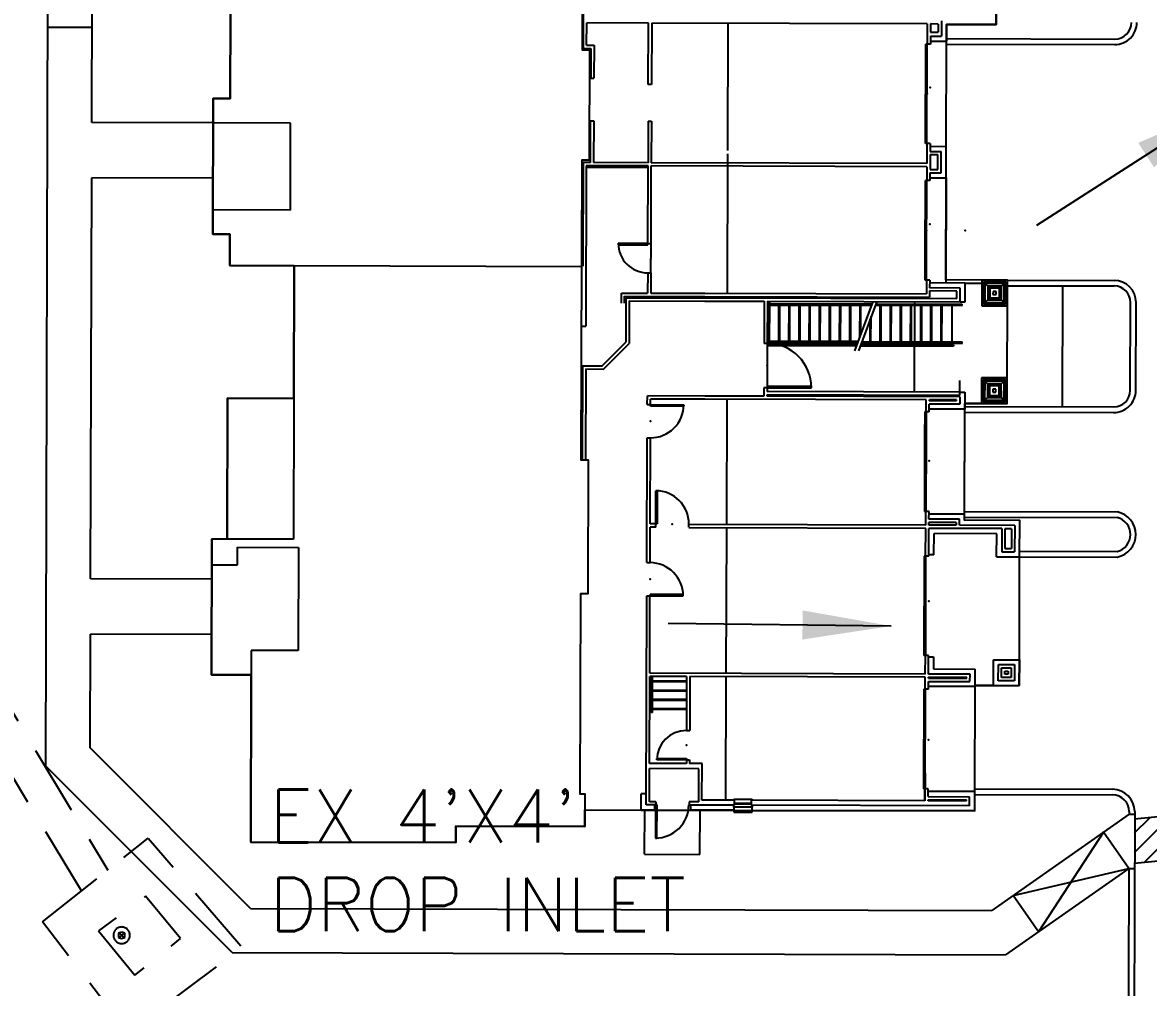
# Model space of a CAD drawing. Header units: feet. Extents: x 26064 to 27719, y 16802 to 28989.
# Drawn here: x 26999.2 to 27101, y 17315.3 to 17402.5 of the extents above; entities that cross this region are included whole.
import ezdxf

# ---------------------------------------------------------------- set-up
doc = ezdxf.new("R2010")
doc.units = ezdxf.units.FT
doc.header["$LTSCALE"] = 50
doc.header["$MEASUREMENT"] = 0
doc.header["$PDSIZE"] = -0.5
doc.linetypes.add('HIDDEN2', pattern=[0.1875, 0.125, -0.0625])
for name, color, linetype in [('BUILDING-DOORS-EXT', 2, 'Continuous'), ('BUILDING-INTERIOR', 251, 'Continuous'), ('BUILDINGS', 5, 'Continuous'), ('CURB-B', 4, 'Continuous'), ('CURB-F', 32, 'Continuous'), ('DEMO-STORM SEWER', 13, 'HIDDEN2'), ('FLUMES', 2, 'Continuous'), ('PAINT-MARKINGS', 32, 'Continuous'), ('SD-STRUCTURE', 6, 'Continuous'), ('SIDEWALK', 9, 'Continuous')]:
    doc.layers.add(name, color=color, linetype=linetype)
doc.styles.add('l60', font='simplex', dxfattribs={"height": 2.4})
doc.styles.add('ls80', font='simplex', dxfattribs={"oblique": 15, "height": 4})
doc.dimstyles.new('dim', dxfattribs={"dimtxt": 0.18, "dimasz": 0.16, "dimexe": 0.0625, "dimexo": 0.0625, "dimgap": 0.03, "dimtad": 3, "dimdec": 4, "dimzin": 0, "dimdsep": 46, "dimtxsty": 'ls80', "dimcen": 0.09, "dimclrd": 256, "dimclre": 256, "dimclrt": 256, "dimaunit": 1, "dimadec": 4, "dimazin": 0, "dimtfac": 1, "dimtdec": 4, "dimtofl": 0, "dimtmove": 2, "dimatfit": 3, "dimfxl": 0, "dimtolj": 1, "dimtzin": 0, "dimlwd": -1, "dimlwe": -1, "dimarcsym": 0})

msp = doc.modelspace()

# ---------------------------------------------------------------- hatches: boundary and pattern name
at = {"layer": 'PAINT-MARKINGS'}
h = msp.add_hatch(dxfattribs=at)
h.set_pattern_fill('ANSI31', scale=10, style=0)
h.paths.add_polyline_path([(27125.70563, 17334.0468), (27125.70271, 17333.0468), (27099.70234, 17330.49095), (27099.69066, 17326.49096), (27125.69103, 17329.04682), (27143.69096, 17328.99429), (27143.70555, 17333.99427)])

# ---------------------------------------------------------------- linework, layer by layer
at = {"layer": 'BUILDING-DOORS-EXT', "color": 7}
for p, q in [((27056.40041, 17331.7821), (27056.39166, 17328.78332)), ((27056.51661, 17328.78295), (27056.52536, 17331.78174)), ((27056.39166, 17328.78332), (27056.51661, 17328.78295))]:
    msp.add_line(p, q, dxfattribs=at)
msp.add_arc((27056.40041, 17331.7821), 2.9988, 269.8327778, 359.8327778, dxfattribs=at)
at = {"layer": 'BUILDING-INTERIOR', "color": 7, "ltscale": 12}
for p, q in [((27049.87191, 17400.18388), (27049.89306, 17407.43109)), ((27087.20732, 17405.69779), (27087.19746, 17402.32409)), ((27050.16431, 17400.47459), (27050.17014, 17402.47379)), ((27055.75132, 17402.45749), (27050.17014, 17402.47379)), ((27055.73516, 17396.91798), (27055.75132, 17402.45749)), ((27056.04288, 17402.45665), (27056.02671, 17396.91713)), ((27080.94997, 17402.38396), (27056.04288, 17402.45665)), ((27062.92337, 17390.94089), (27062.95693, 17402.43648)), ((27080.94997, 17402.38396), (27080.94469, 17400.57241)), ((27081.24154, 17402.38311), (27081.23941, 17401.65423)), ((27081.94957, 17402.38105), (27081.24154, 17402.38311)), ((27081.94957, 17402.38105), (27081.94744, 17401.65216)), ((27082.24197, 17402.67175), (27082.2379, 17401.27645)), ((27082.69916, 17402.33721), (27082.69472, 17400.81696)), ((27087.19746, 17402.32409), (27082.69916, 17402.33721)), ((27081.23941, 17401.65423), (27081.94744, 17401.65216)), ((27050.16431, 17400.47459), (27050.83071, 17400.47264)), ((27050.83071, 17400.47264), (27050.82196, 17397.47378)), ((27080.79348, 17391.57573), (27080.81973, 17400.57278)), ((27080.94469, 17400.57241), (27080.81973, 17400.57278)), ((27080.91843, 17391.57536), (27080.94469, 17400.57241)), ((27081.23624, 17400.57156), (27080.94469, 17400.57241)), ((27081.23831, 17401.27937), (27081.23625, 17400.57156)), ((27081.23698, 17400.82121), (27082.69472, 17400.81696)), ((27081.23831, 17401.27937), (27082.2379, 17401.27645)), ((27082.66701, 17391.32061), (27082.69472, 17400.81696)), ((27049.87191, 17400.18388), (27050.53831, 17400.18194)), ((27050.53831, 17400.18194), (27050.53041, 17397.47463)), ((27050.53041, 17397.47463), (27050.82196, 17397.47378)), ((27056.02671, 17396.91713), (27055.73516, 17396.91798)), ((27023.4038, 17393.43036), (27016.40649, 17393.45078)), ((27023.38082, 17385.55839), (27023.4038, 17393.43036)), ((27050.50816, 17389.85257), (27050.51922, 17393.64277)), ((27050.51922, 17393.64277), (27050.81078, 17393.64192)), ((27050.81078, 17393.64192), (27050.79972, 17389.85171)), ((27055.72543, 17393.58593), (27055.71449, 17389.83736)), ((27055.72543, 17393.58593), (27056.01698, 17393.58508)), ((27056.01698, 17393.58508), (27056.00604, 17389.83651)), ((27080.91843, 17391.57536), (27080.79348, 17391.57573)), ((27080.91843, 17391.57536), (27080.91314, 17389.76382)), ((27081.20998, 17391.57451), (27080.91843, 17391.57536)), ((27081.20999, 17391.57451), (27081.20792, 17390.86671)), ((27081.20926, 17391.32486), (27082.66701, 17391.32061)), ((27082.65868, 17388.46758), (27082.66701, 17391.32061)), ((27062.88569, 17378.0292), (27062.92252, 17390.64933)), ((27081.20707, 17390.57515), (27081.20312, 17389.22148)), ((27081.20707, 17390.57515), (27081.91511, 17390.57309)), ((27081.20792, 17390.86671), (27082.20751, 17390.86379)), ((27081.91116, 17389.21945), (27081.91511, 17390.57309)), ((27082.20186, 17388.92705), (27082.20751, 17390.86379)), ((27049.84175, 17389.85451), (27049.8144, 17380.48311)), ((27050.50816, 17389.85257), (27049.84175, 17389.85451)), ((27050.13245, 17389.56209), (27050.09015, 17375.06768)), ((27050.13209, 17389.43715), (27055.71327, 17389.42086)), ((27055.71363, 17389.54581), (27050.13245, 17389.56209)), ((27055.71449, 17389.83736), (27050.79972, 17389.85171)), ((27055.69321, 17382.54851), (27055.71363, 17389.54581)), ((27055.98476, 17382.54766), (27056.00519, 17389.54495)), ((27080.91228, 17389.47227), (27056.00519, 17389.54495)), ((27080.91314, 17389.76382), (27056.00604, 17389.83651)), ((27080.91228, 17389.47227), (27080.90864, 17388.22273)), ((27081.20312, 17389.22148), (27081.91116, 17389.21945)), ((27080.76311, 17381.17274), (27080.78369, 17388.22309)), ((27080.90864, 17388.22273), (27080.78369, 17388.22309)), ((27080.88807, 17381.17238), (27080.90864, 17388.22273)), ((27081.2002, 17388.22188), (27080.90864, 17388.22273)), ((27081.20227, 17388.92992), (27081.20021, 17388.22188)), ((27081.20093, 17388.47176), (27082.65868, 17388.46758)), ((27081.20227, 17388.92992), (27082.20186, 17388.92705)), ((27082.65868, 17388.46758), (27082.63096, 17378.97117)), ((27023.38082, 17385.55839), (27016.38351, 17385.57881)), ((27053.02757, 17382.55627), (27053.0272, 17382.43132)), ((27053.0272, 17382.43132), (27055.69284, 17382.42354)), ((27055.69321, 17382.54849), (27053.02757, 17382.55627)), ((27055.69284, 17382.42354), (27055.69321, 17382.54849)), ((27055.69321, 17382.54851), (27055.98476, 17382.54766)), ((27055.97699, 17379.88202), (27055.98476, 17382.54766)), ((27080.75743, 17379.22654), (27080.76311, 17381.17274)), ((27080.88239, 17379.22618), (27080.88807, 17381.17238)), ((27049.68933, 17380.44182), (27023.74098, 17380.51756)), ((27055.68543, 17379.88286), (27055.68008, 17378.05023)), ((27055.68543, 17379.88286), (27055.97699, 17379.88202)), ((27055.97698, 17379.88202), (27055.97164, 17378.04938)), ((27080.88239, 17379.22618), (27080.75743, 17379.22654)), ((27080.88239, 17379.22618), (27080.87875, 17377.97665)), ((27081.17394, 17379.22533), (27080.88239, 17379.22618)), ((27081.17395, 17379.22533), (27081.17188, 17378.51727)), ((27084.38032, 17378.96606), (27081.17322, 17378.97542)), ((27084.37535, 17377.25834), (27084.38032, 17378.96606)), ((27084.38032, 17378.96606), (27085.87975, 17378.96169)), ((27085.88054, 17379.23242), (27085.87373, 17376.89998)), ((27088.21297, 17379.22561), (27085.88054, 17379.23242)), ((27086.04665, 17379.06533), (27086.04082, 17377.06609)), ((27086.04665, 17379.06533), (27088.04588, 17379.05949)), ((27086.17124, 17378.94001), (27086.16613, 17377.19068)), ((27086.17124, 17378.94001), (27087.92057, 17378.9349)), ((27086.42041, 17378.68938), (27086.17124, 17378.94001)), ((27087.66993, 17378.68573), (27087.92057, 17378.9349)), ((27087.91546, 17377.18558), (27087.92057, 17378.9349)), ((27088.04005, 17377.06026), (27088.04588, 17379.05947)), ((27088.20617, 17376.89317), (27088.21297, 17379.22561)), ((27053.30372, 17377.14084), (27053.30639, 17378.05716)), ((27053.30639, 17378.05716), (27055.68008, 17378.05023)), ((27055.97164, 17378.04938), (27060.86416, 17378.0351)), ((27060.86416, 17378.03505), (27080.87875, 17377.97665)), ((27081.17109, 17378.24654), (27081.16945, 17377.68424)), ((27083.62848, 17378.23936), (27081.17109, 17378.24654)), ((27083.92083, 17378.50924), (27081.17188, 17378.51727)), ((27083.62648, 17377.55214), (27083.62848, 17378.23936)), ((27083.91718, 17377.25968), (27083.92083, 17378.50924)), ((27086.42041, 17378.68938), (27086.41677, 17377.43986)), ((27087.66993, 17378.68573), (27086.42041, 17378.68938)), ((27086.50347, 17378.60583), (27086.50031, 17377.52291)), ((27087.58639, 17378.60267), (27086.50347, 17378.60583)), ((27086.60729, 17378.5014), (27086.60474, 17377.62674)), ((27087.48196, 17378.49885), (27086.60729, 17378.5014)), ((27086.898, 17378.209), (27086.89715, 17377.91744)), ((27086.89715, 17377.91744), (27087.1887, 17377.91659)), ((27087.18955, 17378.20815), (27086.898, 17378.209)), ((27087.1887, 17377.91659), (27087.18955, 17378.20815)), ((27087.47941, 17377.62418), (27087.48196, 17378.49885)), ((27087.58323, 17377.51975), (27087.58639, 17378.60267)), ((27087.66629, 17377.43621), (27087.66993, 17378.68573)), ((27053.5947, 17377.14), (27053.59653, 17377.76476)), ((27053.59653, 17377.76476), (27060.86331, 17377.74355)), ((27053.72149, 17377.63944), (27053.70973, 17373.61005)), ((27053.72149, 17377.63944), (27060.86295, 17377.61859)), ((27054.0122, 17377.34703), (27054.00093, 17373.48843)), ((27054.0122, 17377.34703), (27060.8621, 17377.32705)), ((27060.8621, 17377.32697), (27066.21563, 17377.31135)), ((27060.86295, 17377.61852), (27083.62648, 17377.55214)), ((27060.86331, 17377.74348), (27081.16945, 17377.68424)), ((27066.21563, 17377.31135), (27066.20451, 17373.50049)), ((27066.50718, 17377.3105), (27066.49606, 17373.49964)), ((27066.50718, 17377.31049), (27083.91718, 17377.25968)), ((27076.25541, 17376.94884), (27084.12443, 17376.92588)), ((27076.30315, 17377.07365), (27084.1248, 17377.05083)), ((27076.78431, 17373.65687), (27076.79392, 17376.94728)), ((27077.70063, 17373.65419), (27077.71023, 17376.9446)), ((27078.61694, 17373.65152), (27078.62654, 17376.94193)), ((27079.53326, 17373.64885), (27079.54286, 17376.93925)), ((27080.44957, 17373.64617), (27080.45917, 17376.93658)), ((27081.36589, 17373.6435), (27081.37549, 17376.9339)), ((27082.2822, 17373.64083), (27082.2918, 17376.93123)), ((27083.19851, 17373.63815), (27083.20812, 17376.92855)), ((27083.91718, 17377.25968), (27084.37535, 17377.25834)), ((27084.12443, 17376.92588), (27084.1248, 17377.05083)), ((27085.87373, 17376.89998), (27088.20617, 17376.89317)), ((27088.20617, 17376.89317), (27085.87373, 17376.89998)), ((27088.04005, 17377.06026), (27086.04083, 17377.06609)), ((27086.41677, 17377.43986), (27086.16614, 17377.19068)), ((27087.91546, 17377.18558), (27086.16614, 17377.19068)), ((27086.41677, 17377.43986), (27087.66629, 17377.43621)), ((27086.50031, 17377.52291), (27087.58323, 17377.51975)), ((27086.60474, 17377.62674), (27087.47941, 17377.62418)), ((27087.66629, 17377.43621), (27087.91546, 17377.18558)), ((27088.18721, 17370.39581), (27088.20621, 17376.89317)), ((27075.868, 17373.65954), (27075.87469, 17375.95354)), ((27049.7986, 17375.06854), (27050.09015, 17375.06769)), ((27051.56861, 17371.48137), (27053.70973, 17373.61005)), ((27051.68851, 17371.18947), (27054.00093, 17373.48843)), ((27066.49606, 17373.49964), (27066.20451, 17373.50049)), ((27066.49382, 17373.49965), (27066.48439, 17369.50118)), ((27074.90234, 17373.2875), (27083.32237, 17373.26294)), ((27074.95009, 17373.41231), (27083.32274, 17373.38789)), ((27074.99783, 17373.53713), (27084.11446, 17373.51053)), ((27075.04558, 17373.66194), (27084.11483, 17373.63548)), ((27075.86727, 17373.40963), (27075.86763, 17373.53459)), ((27076.78358, 17373.40697), (27076.78395, 17373.53192)), ((27077.6999, 17373.4043), (27077.70026, 17373.52924)), ((27078.61621, 17373.40162), (27078.61658, 17373.52657)), ((27079.53253, 17373.39895), (27079.53289, 17373.5239)), ((27080.44884, 17373.39628), (27080.44921, 17373.52122)), ((27081.36516, 17373.3936), (27081.36552, 17373.51855)), ((27082.28147, 17373.39093), (27082.28183, 17373.51587)), ((27083.19778, 17373.38825), (27083.19815, 17373.5132)), ((27083.32274, 17373.38789), (27083.32237, 17373.26294)), ((27084.11446, 17373.51053), (27084.11483, 17373.63548)), ((27049.78815, 17371.48657), (27049.76335, 17362.98984)), ((27049.78815, 17371.48657), (27051.56861, 17371.48137)), ((27050.07885, 17371.19416), (27050.05491, 17362.98899)), ((27050.07885, 17371.19416), (27051.68851, 17371.18947)), ((27083.8925, 17368.80478), (27083.89639, 17370.13749)), ((27085.85477, 17370.40262), (27085.84796, 17368.07018)), ((27088.1872, 17370.39581), (27085.85477, 17370.40262)), ((27086.02088, 17370.23553), (27086.01505, 17368.2363)), ((27086.02088, 17370.23553), (27088.02011, 17370.22969)), ((27086.14547, 17370.11021), (27086.14036, 17368.36088)), ((27086.14547, 17370.11021), (27087.8948, 17370.10511)), ((27086.39464, 17369.85958), (27086.14547, 17370.11021)), ((27086.39464, 17369.85958), (27086.391, 17368.61006)), ((27087.64416, 17369.85593), (27086.39464, 17369.85958)), ((27086.4777, 17369.77603), (27086.47454, 17368.69312)), ((27087.56062, 17369.77287), (27086.4777, 17369.77603)), ((27087.55746, 17368.68996), (27087.56062, 17369.77287)), ((27087.64052, 17368.60641), (27087.64416, 17369.85593)), ((27087.64416, 17369.85593), (27087.8948, 17370.10511)), ((27087.88969, 17368.35578), (27087.8948, 17370.10511)), ((27088.01428, 17368.23046), (27088.02011, 17370.22967)), ((27088.18039, 17368.06337), (27088.1872, 17370.39581)), ((27055.65073, 17367.97094), (27055.65304, 17368.76214)), ((27060.83706, 17368.74717), (27055.65304, 17368.7623)), ((27066.19284, 17369.50203), (27066.19059, 17368.73149)), ((27066.48439, 17369.50118), (27066.19284, 17369.50203)), ((27066.48214, 17368.73047), (27066.48251, 17368.85557)), ((27083.8925, 17368.80478), (27066.48251, 17368.85557)), ((27066.48439, 17369.50118), (27066.48336, 17369.14716)), ((27083.89336, 17369.09635), (27066.48336, 17369.14715)), ((27066.48476, 17369.62613), (27066.48439, 17369.50118)), ((27066.48439, 17369.50118), (27070.48286, 17369.48951)), ((27070.48322, 17369.61446), (27066.48476, 17369.62613)), ((27070.48286, 17369.48951), (27070.48322, 17369.61446)), ((27083.8925, 17368.80478), (27083.89336, 17369.09635)), ((27083.89336, 17369.09635), (27084.35151, 17369.09501)), ((27084.35151, 17369.09501), (27084.34701, 17367.55386)), ((27086.58152, 17369.6716), (27086.57897, 17368.79694)), ((27086.57897, 17368.79694), (27087.45364, 17368.79439)), ((27087.45619, 17369.66905), (27086.58152, 17369.6716)), ((27086.87223, 17369.3792), (27086.87138, 17369.08764)), ((27086.87138, 17369.08764), (27087.16293, 17369.08679)), ((27087.16378, 17369.37835), (27086.87223, 17369.3792)), ((27087.16293, 17369.08679), (27087.16378, 17369.37835)), ((27087.45364, 17368.79439), (27087.45619, 17369.66905)), ((27023.70597, 17368.52218), (27023.66883, 17355.7979)), ((27055.65073, 17367.97094), (27055.94229, 17367.97009)), ((27055.94192, 17367.84513), (27055.94229, 17367.97009)), ((27058.94077, 17367.83638), (27055.94192, 17367.84513)), ((27055.94228, 17367.97009), (27055.94374, 17368.46989)), ((27055.94229, 17367.97009), (27058.94113, 17367.96133)), ((27060.8362, 17368.4556), (27055.94374, 17368.46989)), ((27058.94113, 17367.96133), (27058.94077, 17367.83638)), ((27080.85083, 17368.39715), (27060.83621, 17368.45555)), ((27066.19058, 17368.73149), (27060.83706, 17368.74712)), ((27062.82467, 17357.12062), (27062.85773, 17368.44971)), ((27083.89214, 17368.67985), (27066.48214, 17368.73064)), ((27083.89214, 17368.6798), (27066.48214, 17368.73062)), ((27080.84766, 17367.31413), (27080.85083, 17368.39715)), ((27081.13921, 17367.31328), (27081.14128, 17368.02138)), ((27083.89019, 17368.01336), (27081.14128, 17368.02138)), ((27081.14213, 17368.31294), (27081.14238, 17368.3963)), ((27083.59949, 17368.30576), (27081.14213, 17368.31294)), ((27083.59973, 17368.38913), (27081.14238, 17368.3963)), ((27083.59949, 17368.30576), (27083.59973, 17368.38913)), ((27083.89214, 17368.6798), (27083.89019, 17368.01336)), ((27085.84796, 17368.07018), (27084.34853, 17368.07456)), ((27085.84796, 17368.07018), (27088.18039, 17368.06337)), ((27088.18039, 17368.06337), (27085.84796, 17368.07018)), ((27088.01428, 17368.23046), (27086.01506, 17368.2363)), ((27086.391, 17368.61006), (27086.14037, 17368.36088)), ((27087.88969, 17368.35578), (27086.14037, 17368.36088)), ((27086.391, 17368.61006), (27087.64052, 17368.60641)), ((27086.47454, 17368.69312), (27087.55746, 17368.68996)), ((27087.64052, 17368.60641), (27087.88969, 17368.35578)), ((27080.72271, 17367.31449), (27080.71611, 17365.05488)), ((27080.84766, 17367.31413), (27080.72271, 17367.31449)), ((27080.84766, 17367.31413), (27080.84107, 17365.05451)), ((27081.13921, 17367.31328), (27080.84766, 17367.31413)), ((27084.34701, 17367.55386), (27081.13994, 17367.56322)), ((27084.31942, 17358.09923), (27084.34701, 17367.55386)), ((27055.60903, 17353.68477), (27055.64197, 17364.97209)), ((27055.64198, 17364.97209), (27055.93353, 17364.97124)), ((27055.9108, 17357.18258), (27055.93353, 17364.97124)), ((27080.71611, 17365.05488), (27080.69645, 17358.31799)), ((27080.84107, 17365.05451), (27080.8214, 17358.31763)), ((27056.4106, 17357.18112), (27056.41936, 17360.17996)), ((27056.41936, 17360.17996), (27056.54431, 17360.1796)), ((27056.54431, 17360.1796), (27056.53556, 17357.18075)), ((27080.8214, 17358.31763), (27080.69645, 17358.31799)), ((27080.81776, 17357.06811), (27080.8214, 17358.31763)), ((27081.11296, 17358.31678), (27080.8214, 17358.31763)), ((27081.1109, 17357.60878), (27081.11296, 17358.31678)), ((27083.8598, 17357.60075), (27081.1109, 17357.60878)), ((27084.3193, 17358.05757), (27081.11223, 17358.06693)), ((27083.85822, 17357.05912), (27083.8598, 17357.60075)), ((27084.31772, 17357.51602), (27084.3193, 17358.05757)), ((27055.90058, 17353.68392), (27055.90995, 17356.89102)), ((27056.40975, 17356.88956), (27055.90995, 17356.89102)), ((27056.4106, 17357.18112), (27055.9108, 17357.18258)), ((27056.40975, 17356.88956), (27056.4106, 17357.18112)), ((27056.53556, 17357.18075), (27056.4106, 17357.18112)), ((27080.81691, 17356.77655), (27059.40847, 17356.83904)), ((27059.40859, 17356.88081), (27059.40944, 17357.17236)), ((27080.81776, 17357.06811), (27059.40932, 17357.13059)), ((27062.78541, 17343.66744), (27062.82382, 17356.82907)), ((27080.80961, 17354.27751), (27080.81691, 17356.77655)), ((27081.10117, 17354.27666), (27081.10846, 17356.77571)), ((27087.68923, 17356.7565), (27081.10846, 17356.77571)), ((27081.10932, 17357.06727), (27081.11005, 17357.31722)), ((27083.56667, 17357.06009), (27081.10932, 17357.06727)), ((27083.5674, 17357.31005), (27081.11005, 17357.31722)), ((27083.5674, 17357.31005), (27083.56667, 17357.0601)), ((27088.8563, 17357.04462), (27083.85822, 17357.05924)), ((27089.3158, 17357.50144), (27084.31772, 17357.51602)), ((27087.68923, 17356.7565), (27087.68316, 17354.67399)), ((27087.98079, 17356.75565), (27087.97556, 17354.96471)), ((27088.56389, 17356.75394), (27087.98079, 17356.75565)), ((27088.56389, 17356.75394), (27088.55867, 17354.96303)), ((27088.8563, 17357.04462), (27088.84937, 17354.67065)), ((27089.30619, 17354.21109), (27089.3158, 17357.50144)), ((27023.66883, 17355.7979), (27017.67112, 17355.8154)), ((27081.55969, 17354.40028), (27081.56528, 17356.31621)), ((27087.22974, 17356.29968), (27081.56528, 17356.31621)), ((27087.22366, 17354.21717), (27087.22974, 17356.29968)), ((27018.60147, 17353.48023), (27018.60615, 17355.08378)), ((27018.60615, 17355.08378), (27024.12486, 17355.06768)), ((27024.12486, 17355.06768), (27024.09763, 17345.73793)), ((27087.68316, 17354.67399), (27088.84937, 17354.67064)), ((27087.97556, 17354.96471), (27088.55867, 17354.96303)), ((27016.26903, 17353.48703), (27018.60147, 17353.48023)), ((27055.60903, 17353.68477), (27055.90058, 17353.68392)), ((27080.68466, 17354.27788), (27080.6584, 17345.28134)), ((27080.80961, 17354.27751), (27080.68466, 17354.27788)), ((27080.80961, 17354.27751), (27080.78335, 17345.28097)), ((27081.10117, 17354.27666), (27080.80961, 17354.27751)), ((27081.55969, 17354.40028), (27081.10153, 17354.40162)), ((27087.22366, 17354.21717), (27089.30619, 17354.21109)), ((27089.27907, 17344.90216), (27089.30624, 17354.21109)), ((27055.54509, 17331.77652), (27055.60028, 17350.68592)), ((27055.60028, 17350.68592), (27055.89183, 17350.68507)), ((27055.87141, 17343.68762), (27055.89183, 17350.68507)), ((27055.8922, 17350.81002), (27055.89183, 17350.68507)), ((27055.89183, 17350.68507), (27058.89068, 17350.67632)), ((27058.89104, 17350.80127), (27055.8922, 17350.81002)), ((27058.89068, 17350.67632), (27058.89104, 17350.80127)), ((27019.84926, 17345.75033), (27019.84282, 17343.54284)), ((27024.09763, 17345.73793), (27019.84926, 17345.75033)), ((27080.78335, 17345.28097), (27080.6584, 17345.28134)), ((27080.77849, 17343.61496), (27080.78335, 17345.28097)), ((27081.07491, 17345.28012), (27080.78335, 17345.28097)), ((27081.07005, 17343.6141), (27081.07491, 17345.28012)), ((27081.07454, 17345.15517), (27081.5327, 17345.15383)), ((27081.5327, 17345.15383), (27081.52954, 17344.07091)), ((27086.93982, 17342.57654), (27086.94662, 17344.90897)), ((27086.94662, 17344.90897), (27089.27907, 17344.90216)), ((27087.37834, 17343.01259), (27087.38281, 17344.47045)), ((27087.38281, 17344.47045), (27088.84045, 17344.46605)), ((27088.84045, 17344.46605), (27088.8362, 17343.00834)), ((27089.27907, 17344.90216), (27089.27226, 17342.56973)), ((27055.84758, 17335.52422), (27055.87056, 17343.39609)), ((27059.2026, 17343.38638), (27055.87056, 17343.39609)), ((27080.77849, 17343.61495), (27055.87141, 17343.68762)), ((27055.98603, 17340.14708), (27055.99551, 17343.39572)), ((27056.11098, 17340.14672), (27056.12046, 17343.39536)), ((27059.2026, 17343.38638), (27059.18839, 17338.51335)), ((27059.49416, 17343.38553), (27059.47994, 17338.51249)), ((27080.77764, 17343.32341), (27059.49416, 17343.38553)), ((27062.75198, 17332.21362), (27062.78456, 17343.37593)), ((27080.77448, 17342.24057), (27080.77764, 17343.3234)), ((27081.06895, 17343.23933), (27081.0692, 17343.32254)), ((27084.52621, 17343.31246), (27081.0692, 17343.32255)), ((27084.81862, 17343.60315), (27081.07005, 17343.61409)), ((27081.52954, 17344.07091), (27085.27811, 17344.05997)), ((27084.52597, 17343.22912), (27084.52621, 17343.31246)), ((27084.81667, 17342.9367), (27084.81862, 17343.60315)), ((27085.27349, 17342.47703), (27085.27811, 17344.05997)), ((27087.67079, 17343.30329), (27087.67347, 17344.17802)), ((27087.67347, 17344.17802), (27088.54805, 17344.17537)), ((27087.96324, 17343.594), (27087.96413, 17343.88558)), ((27088.25479, 17343.59315), (27087.96324, 17343.594)), ((27087.96413, 17343.88558), (27088.25564, 17343.8847)), ((27088.25564, 17343.8847), (27088.25479, 17343.59315)), ((27088.54805, 17344.17537), (27088.5455, 17343.30074)), ((27059.20115, 17342.88666), (27055.86909, 17342.89639)), ((27081.06604, 17342.23972), (27081.0681, 17342.94777)), ((27085.27349, 17342.47703), (27081.06676, 17342.48931)), ((27081.0681, 17342.94777), (27084.81667, 17342.9367)), ((27081.06895, 17343.23933), (27084.52597, 17343.22912)), ((27085.24578, 17332.98097), (27085.27349, 17342.47703)), ((27086.93982, 17342.57654), (27085.2738, 17342.5814)), ((27086.93982, 17342.57654), (27089.27226, 17342.56973)), ((27088.8362, 17343.00834), (27087.37834, 17343.01259)), ((27088.5455, 17343.30074), (27087.67079, 17343.30329)), ((27059.19872, 17342.05365), (27055.86666, 17342.06338)), ((27080.64953, 17342.24093), (27080.62327, 17333.24437)), ((27080.77448, 17342.24057), (27080.64953, 17342.24093)), ((27080.77448, 17342.24057), (27080.74822, 17333.244)), ((27081.06604, 17342.23972), (27080.77448, 17342.24057)), ((27059.19386, 17340.38763), (27055.8618, 17340.39735)), ((27059.19629, 17341.22064), (27055.86423, 17341.23036)), ((27056.11098, 17340.14672), (27055.98603, 17340.14708)), ((27059.18839, 17338.51335), (27059.47994, 17338.51249)), ((27059.17964, 17335.51448), (27055.8476, 17335.52422)), ((27056.51497, 17335.85548), (27056.51534, 17335.98044)), ((27059.18062, 17335.8477), (27056.51497, 17335.85548)), ((27056.51534, 17335.98044), (27059.18098, 17335.97266)), ((27059.18062, 17335.8477), (27059.17964, 17335.51448)), ((27059.18098, 17335.97266), (27059.18062, 17335.8477)), ((27059.18062, 17335.8477), (27059.47217, 17335.84685)), ((27059.47217, 17335.84685), (27059.4712, 17335.51363)), ((27060.59576, 17335.51032), (27059.4712, 17335.51363)), ((27060.58616, 17332.21996), (27060.59576, 17335.51032)), ((27055.8375, 17332.06722), (27055.84625, 17335.06607)), ((27060.30287, 17335.05302), (27055.84625, 17335.06607)), ((27060.29412, 17332.05421), (27060.30287, 17335.05302)), ((27080.75236, 17334.66005), (27080.74507, 17332.16113)), ((27080.74822, 17333.244), (27080.62327, 17333.24437)), ((27080.74506, 17332.16113), (27080.74822, 17333.244)), ((27081.03978, 17333.24315), (27080.74822, 17333.244)), ((27081.03771, 17332.53509), (27081.03978, 17333.24315)), ((27055.0856, 17331.3197), (27055.08985, 17332.77747)), ((27055.54796, 17332.77613), (27055.08985, 17332.77747)), ((27063.54336, 17332.21133), (27060.58616, 17332.21994)), ((27063.46006, 17332.21158), (27063.46031, 17332.29488)), ((27063.46031, 17332.29488), (27065.12633, 17332.29001)), ((27063.54203, 17331.75318), (27063.54336, 17332.21133)), ((27065.04279, 17332.20696), (27065.04145, 17331.7488)), ((27080.74507, 17332.16117), (27065.04279, 17332.20696)), ((27065.12633, 17332.29001), (27065.12609, 17332.20671)), ((27081.03662, 17332.16028), (27081.03686, 17332.24354)), ((27084.49363, 17332.15019), (27081.03662, 17332.16028)), ((27081.03686, 17332.24354), (27084.49388, 17332.23345)), ((27081.03771, 17332.53509), (27084.78628, 17332.52415)), ((27085.24578, 17332.98097), (27081.03905, 17332.99325)), ((27084.49363, 17332.15019), (27084.49388, 17332.23345)), ((27084.78385, 17331.6911), (27084.78628, 17332.52415)), ((27085.24067, 17331.23168), (27085.24578, 17332.98097)), ((27050.00417, 17331.33438), (27055.08561, 17331.31955)), ((27056.29349, 17331.31617), (27055.0856, 17331.3197)), ((27056.41977, 17331.77396), (27055.54509, 17331.77652)), ((27056.42062, 17332.06552), (27055.8375, 17332.06722)), ((27056.29482, 17331.77433), (27056.29349, 17331.31617)), ((27056.42062, 17332.06552), (27056.41977, 17331.77396)), ((27056.54473, 17331.7736), (27056.41977, 17331.77396)), ((27059.41947, 17332.05674), (27059.41862, 17331.76521)), ((27063.54203, 17331.75318), (27059.41862, 17331.76521)), ((27060.29412, 17332.05419), (27059.41947, 17332.05674)), ((27059.54357, 17331.76485), (27059.54224, 17331.30669)), ((27063.45739, 17331.29526), (27059.54224, 17331.30669)), ((27063.45739, 17331.29526), (27063.4569, 17331.12866)), ((27063.4569, 17331.12866), (27065.12293, 17331.1238)), ((27063.45824, 17331.58682), (27063.45739, 17331.29526)), ((27063.45824, 17331.58682), (27063.45873, 17331.75342)), ((27065.12426, 17331.58195), (27063.45824, 17331.58682)), ((27063.54239, 17331.87813), (27065.04181, 17331.87375)), ((27065.04194, 17331.9154), (27063.54251, 17331.91978)), ((27084.78385, 17331.69118), (27065.04145, 17331.7488)), ((27065.12293, 17331.1238), (27065.12341, 17331.2904)), ((27065.12341, 17331.2904), (27065.12426, 17331.58195)), ((27084.78251, 17331.23302), (27065.12341, 17331.2904)), ((27065.12475, 17331.74856), (27065.12426, 17331.58195)), ((27085.24067, 17331.23168), (27082.99148, 17331.23825))]:
    msp.add_line(p, q, dxfattribs=at)
at = {"layer": 'BUILDING-INTERIOR', "color": 7, "ltscale": 6}
for p, q in [((27080.79348, 17391.57573), (27080.81973, 17400.57278)), ((27080.81973, 17400.57278), (27080.81973, 17400.57278)), ((27080.79348, 17391.57573), (27080.79348, 17391.57573)), ((27080.76311, 17381.17274), (27080.78369, 17388.22309)), ((27080.78369, 17388.22309), (27080.78369, 17388.22309)), ((27080.75743, 17379.22654), (27080.76311, 17381.17274)), ((27080.75743, 17379.22654), (27080.75743, 17379.22654)), ((27066.50621, 17376.9773), (27075.89905, 17376.94988)), ((27066.50657, 17377.10225), (27075.9468, 17377.07469)), ((27066.70486, 17373.68629), (27066.71446, 17376.97669)), ((27066.71482, 17377.10164), (27066.71543, 17377.30989)), ((27067.62117, 17373.68361), (27067.63078, 17376.97401)), ((27068.53749, 17373.68094), (27068.54709, 17376.97134)), ((27069.4538, 17373.67826), (27069.46341, 17376.96867)), ((27070.37011, 17373.67559), (27070.37972, 17376.96599)), ((27071.28643, 17373.67292), (27071.29603, 17376.96332)), ((27072.20274, 17373.67024), (27072.21234, 17376.96064)), ((27073.11906, 17373.66757), (27073.12866, 17376.95796)), ((27074.03537, 17373.66489), (27074.04497, 17376.95529)), ((27074.95407, 17374.47938), (27074.96129, 17376.95261)), ((27079.81155, 17369.10826), (27079.83536, 17377.27159)), ((27066.49551, 17373.31204), (27074.54599, 17373.28854)), ((27066.49588, 17373.43699), (27074.54636, 17373.41349)), ((27074.64148, 17373.53817), (27066.49624, 17373.56194)), ((27074.68922, 17373.66298), (27066.4966, 17373.68689)), ((27066.70413, 17373.43638), (27066.70449, 17373.56134)), ((27067.62045, 17373.43371), (27067.62081, 17373.55867)), ((27068.53676, 17373.43103), (27068.53712, 17373.55599)), ((27069.45307, 17373.42836), (27069.45344, 17373.55332)), ((27070.36938, 17373.42569), (27070.36975, 17373.55064)), ((27071.2857, 17373.42301), (27071.28607, 17373.54797)), ((27072.20201, 17373.42033), (27072.20238, 17373.54529)), ((27073.11833, 17373.41766), (27073.11869, 17373.54261)), ((27074.03464, 17373.41498), (27074.03501, 17373.53995)), ((27080.72271, 17367.31449), (27080.71611, 17365.05488)), ((27080.72271, 17367.31449), (27080.72271, 17367.31449)), ((27080.71611, 17365.05488), (27080.69645, 17358.31799)), ((27080.69645, 17358.31799), (27080.69645, 17358.31799)), ((27080.68466, 17354.27788), (27080.6584, 17345.28134)), ((27080.68466, 17354.27788), (27080.68466, 17354.27788)), ((27080.6584, 17345.28134), (27080.6584, 17345.28134)), ((27080.64953, 17342.24093), (27080.62327, 17333.24437)), ((27080.64953, 17342.24093), (27080.64953, 17342.24093)), ((27080.62327, 17333.24437), (27080.62327, 17333.24437))]:
    msp.add_line(p, q, dxfattribs=at)
at = {"layer": 'BUILDING-INTERIOR', "color": 7, "ltscale": 4}
for p, q in [((27066.62155, 17373.68653), (27066.63116, 17376.97693)), ((27067.53787, 17373.68386), (27067.54747, 17376.97426)), ((27068.45418, 17373.68118), (27068.46379, 17376.97158)), ((27069.3705, 17373.67851), (27069.3801, 17376.96891)), ((27070.28681, 17373.67583), (27070.29641, 17376.96623)), ((27071.20313, 17373.67316), (27071.21273, 17376.96356)), ((27072.11944, 17373.67048), (27072.12904, 17376.96088)), ((27073.03575, 17373.66781), (27073.04536, 17376.95821)), ((27073.95207, 17373.66514), (27073.96167, 17376.95553)), ((27074.86976, 17374.13497), (27074.87799, 17376.95286)), ((27076.70101, 17373.65711), (27076.71062, 17376.94751)), ((27077.61733, 17373.65444), (27077.62693, 17376.94485)), ((27078.53364, 17373.65176), (27078.54324, 17376.94217)), ((27079.44996, 17373.64909), (27079.45956, 17376.9395)), ((27080.36627, 17373.64642), (27080.37587, 17376.93682)), ((27081.28258, 17373.64374), (27081.29219, 17376.93415)), ((27082.1989, 17373.64107), (27082.2085, 17376.93147)), ((27075.7847, 17373.65979), (27075.79075, 17375.73408)), ((27066.62082, 17373.43663), (27066.62119, 17373.56158)), ((27067.53714, 17373.43395), (27067.5375, 17373.55891)), ((27068.45345, 17373.43128), (27068.45382, 17373.55623)), ((27069.36977, 17373.4286), (27069.37013, 17373.55356)), ((27070.28608, 17373.42593), (27070.28645, 17373.55089)), ((27071.2024, 17373.42325), (27071.20276, 17373.54821)), ((27072.11871, 17373.42058), (27072.11907, 17373.54553)), ((27073.03502, 17373.4179), (27073.03539, 17373.54286)), ((27073.95134, 17373.41523), (27073.9517, 17373.54019)), ((27075.78397, 17373.40988), (27075.78433, 17373.53483)), ((27076.70028, 17373.4072), (27076.70065, 17373.53216)), ((27077.6166, 17373.40454), (27077.61696, 17373.52949)), ((27078.53291, 17373.40186), (27078.53328, 17373.52681)), ((27079.44923, 17373.3992), (27079.44959, 17373.52414)), ((27080.36554, 17373.39652), (27080.3659, 17373.52147)), ((27081.28185, 17373.39384), (27081.28222, 17373.51879)), ((27082.19817, 17373.39117), (27082.19853, 17373.51612)), ((27059.2014, 17342.96997), (27055.86933, 17342.97969)), ((27059.19653, 17341.30394), (27055.86447, 17341.31366)), ((27059.19896, 17342.13695), (27055.8669, 17342.14668)), ((27059.1941, 17340.47093), (27055.86204, 17340.48065))]:
    msp.add_line(p, q, dxfattribs=at)
at = {"layer": 'BUILDING-INTERIOR', "color": 7, "ltscale": 48}
for p, q in [((27076.02637, 17377.28271), (27074.37094, 17372.83089)), ((27076.38272, 17377.28167), (27074.72729, 17372.82985))]:
    msp.add_line(p, q, dxfattribs=at)
at = {"layer": 'BUILDING-INTERIOR', "color": 7, "ltscale": 12}
msp.add_lwpolyline([(27049.81712, 17424.21668), (27049.74658, 17400.05929), (27050.41299, 17400.05735), (27050.38382, 17390.06119), (27049.71741, 17390.06314), (27049.6384, 17362.99021), (27050.30481, 17362.98826), (27050.26944, 17350.86793), (27049.60303, 17350.86988), (27049.55027, 17332.79364), (27050.00843, 17332.7923), (27049.9998, 17329.83495), (27038.33761, 17329.86899), (27038.33324, 17328.36956), (27019.7987, 17328.42364), (27019.84282, 17343.54284), (27016.24004, 17343.55335), (27016.27584, 17355.81948), (27017.67119, 17355.83623), (27017.70827, 17368.53968), (27023.70597, 17368.52218), (27023.74098, 17380.51756), (27017.90988, 17380.53458), (27017.91815, 17383.36683), (27016.37707, 17383.37133), (27016.41293, 17395.65826), (27017.954, 17395.65377), (27018.00007, 17411.43937)], dxfattribs=at)
for centre, radius, start, end in [((27055.69321, 17382.54849), 2.66565, 179.8327778, 269.8329778), ((27066.48439, 17369.50118), 3.99848, 359.8327778, 89.8327778), ((27055.94229, 17367.97009), 2.99886, 269.8327778, 359.8327778), ((27056.4106, 17357.18112), 2.99886, 359.8327778, 89.8327778), ((27055.89183, 17350.68507), 2.99886, 359.8327778, 89.8327778), ((27059.18062, 17335.8477), 2.66565, 89.8329778, 179.8327778)]:
    msp.add_arc(centre, radius, start, end, dxfattribs=at)
for p in [(27081.22476, 17396.63532, 1), (27080.93156, 17396.07389, 1), (27081.18872, 17384.28589, 1), (27080.89551, 17383.72446, 1), (27084.39418, 17383.71427, 1), (27055.98063, 17381.13154, 1), (27066.49022, 17371.5004, 1), (27055.93789, 17366.47056, 1), (27080.83429, 17362.73263, 1), (27081.12635, 17362.89837, 1), (27084.33316, 17362.80572, 1), (27057.91004, 17357.17675, 1), (27055.8962, 17352.18451, 1), (27081.08928, 17350.1949, 1), (27080.76136, 17337.74229, 1), (27081.05269, 17337.65806, 1), (27059.18453, 17337.18052, 1)]:
    msp.add_point(p, dxfattribs=at)
at = {"layer": 'BUILDINGS', "color": 7, "flags": 128}
msp.add_lwpolyline([(27018.00007, 17411.43937), (27017.954, 17395.65377), (27016.41293, 17395.65826), (27016.37707, 17383.37133), (27017.91815, 17383.36683), (27017.90988, 17380.53458), (27023.74098, 17380.51756), (27023.70597, 17368.52218), (27017.70827, 17368.53968), (27017.67119, 17355.83623), (27016.27584, 17355.81948), (27016.24004, 17343.55335), (27019.84282, 17343.54284), (27019.7987, 17328.42364), (27038.33324, 17328.36956), (27038.33761, 17329.86899), (27049.9998, 17329.83495), (27050.00417, 17331.33438), (27055.08561, 17331.31955), (27056.29349, 17331.31617), (27059.54224, 17331.30669), (27063.45739, 17331.29526), (27065.12341, 17331.2904), (27085.24067, 17331.23168), (27085.24578, 17332.98097), (27085.24578, 17332.98097), (27085.27349, 17342.47703), (27085.27349, 17342.47703), (27085.2738, 17342.5814), (27086.93982, 17342.57654), (27089.27226, 17342.56973), (27089.27226, 17342.56973), (27089.27907, 17344.90216), (27089.27907, 17344.90216), (27089.27907, 17344.90216), (27089.27907, 17344.90216), (27089.30619, 17354.21109), (27089.3158, 17357.50144), (27084.31772, 17357.51602), (27084.3193, 17358.05757), (27084.31942, 17358.09923), (27084.34701, 17367.55386), (27084.34701, 17367.55386), (27084.34853, 17368.07456), (27088.18039, 17368.06337), (27088.21297, 17379.22561), (27085.88054, 17379.23242), (27085.88054, 17379.23242), (27085.88054, 17379.23242), (27082.63175, 17379.2419), (27082.65868, 17388.46758), (27082.65868, 17388.46758), (27082.66701, 17391.32061), (27082.66701, 17391.32061), (27082.69472, 17400.81696), (27082.69472, 17400.81696), (27082.69916, 17402.33721), (27087.19746, 17402.32409), (27087.20732, 17405.69779)], dxfattribs=at)
at = {"layer": 'CURB-B', "color": 7, "flags": 128}
for points in [[(27097.90098, 17401.02293, 0.414213562), (27099.40535, 17402.51854)], [(27099.33144, 17377.19315, 0.414213562), (27097.83582, 17378.69752)], [(27097.80392, 17367.76464, 0.414213562), (27099.30829, 17369.26026)], [(27098.12616, 17354.68535, 0.772500746), (27098.13516, 17357.76709)], [(27099.20438, 17331.19013, 0.414213562), (27097.70876, 17332.6945)]]:
    msp.add_lwpolyline(points, format="xyb", dxfattribs=at)
for points in [[(27082.69545, 17401.06731), (27097.90098, 17401.02293)], [(27088.21151, 17378.72561), (27097.83582, 17378.69752)], [(27099.30829, 17369.26026), (27099.33144, 17377.19315)], [(27084.34774, 17367.80392), (27097.80392, 17367.76464)], [(27084.31857, 17357.80742), (27098.13516, 17357.76709)], [(27089.30765, 17354.71109), (27098.12616, 17354.68535)], [(27085.24505, 17332.73088), (27097.70876, 17332.6945)], [(27099.20438, 17331.19013), (27099.20365, 17330.94023)], [(27099.18936, 17326.0446), (27098.82896, 17202.56059)]]:
    msp.add_lwpolyline(points, dxfattribs=at)
at = {"layer": 'CURB-F', "color": 7}
for p, q in [((27082.69399, 17400.56731), (27097.89952, 17400.52293)), ((27088.21297, 17379.22561), (27097.83728, 17379.19752)), ((27099.80829, 17369.2588), (27099.83144, 17377.19169)), ((27084.34628, 17367.30392), (27097.80246, 17367.26465)), ((27084.32003, 17358.30742), (27098.13662, 17358.26709)), ((27089.30619, 17354.21109), (27098.12471, 17354.18535)), ((27085.2465, 17333.23088), (27097.71022, 17333.1945)), ((27099.70437, 17331.18867), (27099.32895, 17202.55767))]:
    msp.add_line(p, q, dxfattribs=at)
for centre, radius, start, end in [((27097.90536, 17402.52292), 2, 269.8327778, 359.8327778), ((27097.83145, 17377.19753), 2, 359.8327778, 89.8327778), ((27097.80829, 17369.26464), 2, 269.8327778, 359.8327778), ((27097.72901, 17356.2274), 2.08003, 280.9666188, 78.6989368), ((27097.70438, 17331.19451), 2, 359.8327778, 89.8327778)]:
    msp.add_arc(centre, radius, start, end, dxfattribs=at)
at = {"layer": 'DEMO-STORM SEWER', "color": 7}
for p, q in [((26980.97222, 17368.80282), (27006.8832, 17325.87707)), ((27004.51056, 17324.0025), (26978.34098, 17367.35666)), ((27007.85646, 17320.184), (27007.85262, 17319.80902)), ((27008.13866, 17320.27486), (27007.85646, 17320.184)), ((27007.94637, 17319.80806), (27008.32519, 17320.1792)), ((27008.32135, 17319.80422), (27007.95021, 17320.18304)), ((27008.41893, 17320.17824), (27008.13866, 17320.27486)), ((27008.41509, 17319.80326), (27008.41893, 17320.17824)), ((27007.85262, 17319.80902), (27008.1329, 17319.71239)), ((27008.1329, 17319.71239), (27008.41509, 17319.80326))]:
    msp.add_line(p, q, dxfattribs=at)
at = {"layer": 'DEMO-STORM SEWER', "color": 7, "flags": 128}
msp.add_lwpolyline([(27000.97911, 17321.21239), (27010.5425, 17328.76819), (27019.02981, 17318.89619), (27008.70511, 17311.19049), (27000.97911, 17321.21239)], dxfattribs=at)
msp.add_lwpolyline([(27006.03939, 17320.38517), (27009.319, 17316.38083), (27013.46376, 17319.699), (27010.29233, 17323.5222), (27006.03939, 17320.38517)], close=True, dxfattribs=at)
at = {"layer": 'DEMO-STORM SEWER', "color": 7}
for start_param, end_param in [(0.775154032, 3.916746686), (3.916746686, 7.058339339)]:
    msp.add_ellipse((27008.13578, 17319.99363), major_axis=(0.53033, 0.53033), ratio=1, start_param=start_param, end_param=end_param, dxfattribs=at)
at = {"layer": 'FLUMES', "color": 7}
msp.add_line((27005.46658, 17402.06718), (27001.4666, 17402.07885), dxfattribs=at)
at = {"layer": 'PAINT-MARKINGS', "color": 7}
for p, q in [((27125.70271, 17333.0468), (27099.70234, 17330.49095)), ((27125.69103, 17329.04682), (27099.69066, 17326.49096))]:
    msp.add_line(p, q, dxfattribs=at)
at = {"layer": 'SIDEWALK', "color": 7}
for p, q in [((27001.27163, 17335.27638), (27001.81112, 17520.12245)), ((27005.44153, 17393.48279), (27005.49775, 17412.74622)), ((27016.40649, 17393.45078), (27005.44153, 17393.48279)), ((27005.32109, 17352.21835), (27005.42693, 17388.48281)), ((27016.3919, 17388.45081), (27005.42693, 17388.48281)), ((27093.17958, 17367.77814), (27093.21149, 17378.71102)), ((27016.26524, 17352.1864), (27005.32109, 17352.21835)), ((27005.27647, 17336.92839), (27005.3065, 17347.21837)), ((27016.25064, 17347.18642), (27005.3065, 17347.21837)), ((27019.78119, 17322.42367), (27005.27647, 17336.92839)), ((27018.1195, 17318.4285), (27001.27163, 17335.27638)), ((27055.4062, 17327.31874), (27055.41787, 17331.31873)), ((27060.40618, 17327.30415), (27060.41785, 17331.30413)), ((27099.20365, 17330.94023), (27086.7809, 17322.22818)), ((27099.20365, 17330.94023), (27099.70365, 17330.93877)), ((27096.89266, 17329.31953), (27091.00204, 17320.30285)), ((27099.18936, 17326.0446), (27096.89266, 17329.31953)), ((27055.4062, 17327.31874), (27060.40618, 17327.30415)), ((27099.18936, 17326.0446), (27088.03845, 17318.22449)), ((27088.70533, 17323.57778), (27099.18936, 17326.0446)), ((27099.18936, 17326.0446), (27099.68936, 17326.04314)), ((27091.00204, 17320.30285), (27088.70533, 17323.57778)), ((27019.78119, 17322.42367), (27086.7809, 17322.22818)), ((27018.1195, 17318.4285), (27088.03845, 17318.22449))]:
    msp.add_line(p, q, dxfattribs=at)

# ---------------------------------------------------------------- texts
at = {"layer": 'DEMO-STORM SEWER', "color": 7, "insert": (27021.48403, 17320.37998), "char_height": 4.8, "attachment_point": 7, "style": 'l60'}
msp.add_mtext("EX 4'X4'\\PDROP INLET", dxfattribs=at)

# ---------------------------------------------------------------- leaders
at = {"layer": 'SD-STRUCTURE', "color": 7}
for points in [[(27107.47453, 17394.85232), (27090.82694, 17384.16011)], [(27077.68147, 17347.95634), (27057.53709, 17348.18511)]]:
    msp.add_leader(points, dimstyle='dim', override={"dimscale": 50, "dimgap": 0.03, "dimtad": 0, "dimpost": "'"}, dxfattribs=at)

doc.saveas('drawing.dxf')
